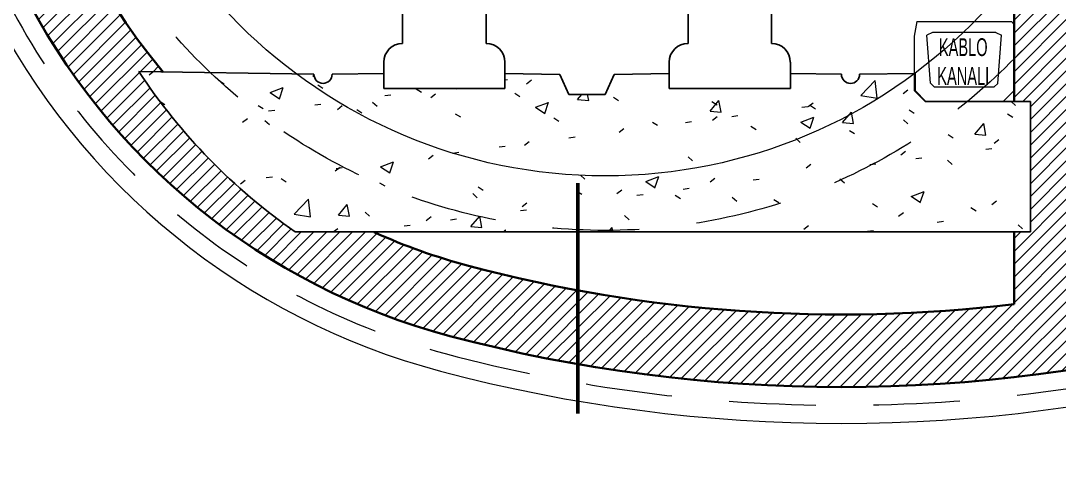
# Model space of a CAD drawing. Header units: centimetres. Extents: x 1976 to 8269, y 9888 to 14030.
# Drawn here: x 2694 to 3265, y 10597 to 10837 of the extents above; entities that cross this region are included whole.
import ezdxf

# ---------------------------------------------------------------- set-up
doc = ezdxf.new("R2010")
doc.units = ezdxf.units.CM
doc.header["$LTSCALE"] = 200
for name, pattern in [('Dash dot', [1.5875, 0.635, -0.47625, 0, -0.47625]), ('IMPORT-ACAD_ISO04W100 _3_', [3, 2.4, -0.3, 0, -0.3]), ('Overhead', [0.396875, 0.238125, -0.15875])]:
    doc.linetypes.add(name, pattern=pattern)
for name, color, linetype, lineweight in [('A-DETL', 90, 'Continuous', 9), ('A-DETL-GENF', 92, 'Continuous', 9), ('A-DETL-MEDM', 33, 'Continuous', 25), ('A-DETL-THIN', 151, 'Continuous', 9), ('A-FLOR', 192, 'Continuous', 9), ('A-FLOR-OVHD', 1, 'Overhead', 9), ('A-FLOR-PATT', 8, 'Continuous', 9), ('caf_arac_metro_on_gorunus_dwg', 8, 'Continuous', 9), ('G-ANNO-TEXT', 231, 'Continuous', 9), ('S-GRID', 1, 'Continuous', 9)]:
    doc.layers.add(name, color=color, linetype=linetype, lineweight=lineweight)
doc.styles.add('Swis721 LtCn BT_1', font='swisscl.ttf', dxfattribs={"width": 0.8, "height": 9.799692})

# ---------------------------------------------------------------- blocks, each defined once
blk = doc.blocks.new('caf_arac_metro_on_gorunus_dwg-1718695-B')
at = {"color": 18, "linetype": 'IMPORT-ACAD_ISO04W100 _3_', "lineweight": 9}
blk.add_line((3005.53, 11325.26), (3005.53, 10796.04), dxfattribs=at)
blk = doc.blocks.new('p1 tüneli2 - p1 tüneli-1427850-B')
at = {"layer": 'A-FLOR-PATT'}
h = blk.add_hatch(dxfattribs=at)
h.set_pattern_fill('FP_1', color=256, style=0, pattern_type=2)
h.set_pattern_definition([(45, (4932.762, 11977.5), (-3.535534, 3.535534), [])])
h.paths.add_polyline_path([(3145.53, 10634.8), (3176.66, 10635.38), (3207.75, 10637.11), (3238.76, 10639.99), (3269.63, 10644.02), (3300.34, 10649.19), (3330.83, 10655.5), (3361.07, 10662.93), (3381.78, 10669.08), (3402.1, 10676.43), (3421.96, 10684.95), (3441.29, 10694.62), (3460.01, 10705.41), (3478.08, 10717.26), (3496.92, 10731.41), (3511.99, 10744.03), (3527.71, 10758.86), (3542.54, 10774.57), (3556.43, 10791.13), (3569.32, 10808.47), (3581.19, 10826.53), (3591.98, 10845.25), (3601.65, 10864.57), (3610.18, 10884.43), (3617.54, 10904.75), (3623.7, 10925.46), (3628.65, 10946.5), (3632.42, 10968.36), (3634.8, 10989.25), (3636, 11010.83), (3635.94, 11032.44), (3634.61, 11054.01), (3632.03, 11075.46), (3628.2, 11096.73), (3623.13, 11117.74), (3616.85, 11138.41), (3609.37, 11158.69), (3599.57, 11181.41), (3588.65, 11203.62), (3576.64, 11225.27), (3563.58, 11246.29), (3549.49, 11266.64), (3534.42, 11286.27), (3518.39, 11305.13), (3501.45, 11323.17), (3483.63, 11340.36), (3464.99, 11356.64), (3445.56, 11371.98), (3425.4, 11386.33), (3404.56, 11399.67), (3383.08, 11411.97), (3361.01, 11423.19), (3338.42, 11433.3), (3315.36, 11442.28), (3291.88, 11450.1), (3268.04, 11456.76), (3243.9, 11462.23), (3219.52, 11466.5), (3194.96, 11469.55), (3170.27, 11471.39), (3145.53, 11472), (3120.79, 11471.39), (3096.11, 11469.55), (3071.54, 11466.5), (3047.16, 11462.23), (3023.02, 11456.76), (2999.19, 11450.1), (2975.71, 11442.28), (2952.64, 11433.3), (2930.05, 11423.19), (2907.99, 11411.97), (2886.51, 11399.67), (2865.66, 11386.33), (2845.5, 11371.98), (2826.07, 11356.64), (2807.43, 11340.36), (2789.61, 11323.17), (2772.67, 11305.13), (2756.64, 11286.27), (2741.57, 11266.64), (2727.48, 11246.29), (2714.42, 11225.27), (2702.42, 11203.62), (2691.5, 11181.41), (2681.69, 11158.69), (2674.21, 11138.41), (2667.93, 11117.74), (2662.86, 11096.73), (2659.03, 11075.46), (2656.45, 11054.01), (2655.12, 11032.44), (2655.06, 11010.83), (2656.26, 10989.25), (2658.71, 10967.78), (2662.42, 10946.5), (2667.36, 10925.46), (2673.52, 10904.75), (2680.88, 10884.43), (2689.41, 10864.57), (2699.09, 10845.25), (2709.88, 10826.53), (2721.74, 10808.47), (2734.64, 10791.13), (2748.52, 10774.57), (2763.35, 10758.86), (2779.08, 10744.03), (2795.64, 10730.15), (2812.98, 10717.26), (2831.05, 10705.41), (2849.78, 10694.62), (2869.1, 10684.95), (2888.96, 10676.43), (2909.28, 10669.08), (2929.99, 10662.93), (2960.23, 10655.5), (2990.72, 10649.19), (3021.43, 10644.02), (3052.31, 10639.99), (3083.31, 10637.11), (3114.4, 10635.38)], flags=0)
h.paths.add_polyline_path([(3149.91, 10674.81), (3119.63, 10675.22), (3089.39, 10676.77), (3059.23, 10679.47), (3029.19, 10683.31), (2999.33, 10688.28), (2969.67, 10694.37), (2940.26, 10701.59), (2921.13, 10707.29), (2902.38, 10714.14), (2888.37, 10720.24), (2844.97, 10720.24), (2830.71, 10730.78), (2816.38, 10742.68), (2804, 10754.07), (2791.62, 10766.76), (2779.4, 10780.78), (2768.99, 10794.04), (2758.81, 10808.55), (2772.28, 10808.35), (2761.39, 10821.93), (2749.87, 10838.22), (2739.35, 10855.19), (2729.87, 10872.76), (2721.48, 10890.87), (2714.19, 10909.45), (2708.04, 10928.44), (2703.06, 10947.77), (2699.24, 10967.36), (2696.63, 10987.15), (2695.21, 11007.06), (2695, 11027.02), (2695.99, 11046.96), (2698.19, 11066.8), (2701.59, 11086.47), (2706.16, 11105.9), (2711.91, 11125.02), (2718.8, 11143.75), (2728.24, 11165.56), (2738.79, 11186.85), (2750.42, 11207.56), (2763.11, 11227.65), (2776.82, 11247.05), (2791.52, 11265.73), (2807.16, 11283.61), (2823.7, 11300.67), (2841.1, 11316.85), (2859.31, 11332.11), (2878.29, 11346.41), (2897.98, 11359.71), (2918.33, 11371.97), (2939.29, 11383.17), (2960.79, 11393.27), (2982.79, 11402.25), (3005.22, 11410.08), (3028.03, 11416.74), (3051.15, 11422.21), (3074.53, 11426.49), (3098.09, 11429.55), (3121.78, 11431.39), (3145.53, 11432), (3169.28, 11431.39), (3192.97, 11429.55), (3216.54, 11426.49), (3239.91, 11422.21), (3263.03, 11416.74), (3285.84, 11410.08), (3308.27, 11402.25), (3330.27, 11393.27), (3351.78, 11383.17), (3372.73, 11371.97), (3393.08, 11359.71), (3412.77, 11346.41), (3431.75, 11332.11), (3449.96, 11316.85), (3467.36, 11300.67), (3483.9, 11283.61), (3500.9, 11264), (3514.24, 11247.05), (3527.95, 11227.65), (3540.64, 11207.56), (3552.28, 11186.85), (3562.83, 11165.56), (3572.26, 11143.75), (3578.96, 11125.6), (3584.58, 11107.09), (3589.1, 11088.29), (3592.51, 11069.25), (3594.81, 11050.04), (3595.97, 11030.74), (3596, 11011.39), (3594.9, 10992.08), (3592.67, 10972.87), (3589.31, 10953.82), (3584.85, 10935), (3166.55, 10935), (3166.55, 10915), (3240.53, 10915), (3240.53, 10792.09), (3249.53, 10792.09), (3249.53, 10720.24), (3240.53, 10720.24), (3240.53, 10680.46), (3210.4, 10677.44), (3180.18, 10675.55)], flags=0)
h.paths.add_polyline_path([(3270.53, 10684.63), (3270.53, 10915), (3556.94, 10915), (3556.94, 10864.56), (3547.32, 10847.83), (3536.75, 10831.68), (3525.24, 10816.18), (3512.85, 10801.38), (3499.61, 10787.33), (3485.58, 10774.08), (3470.8, 10761.67), (3455.31, 10750.15), (3439.18, 10739.55), (3422.45, 10729.91), (3405.19, 10721.27), (3387.46, 10713.65), (3369.31, 10707.08), (3350.81, 10701.59), (3324.25, 10695.02), (3297.48, 10689.36)], flags=0)
at = {"layer": 'A-FLOR', "lineweight": 35}
for p, q in [((3240.53, 10915), (3240.53, 10792.09)), ((3240.53, 10720.24), (3240.53, 10680.46))]:
    blk.add_line(p, q, dxfattribs=at)
for centre, radius, start, end in [((3024.93, 11020.54), 370, 158.0763, 255.132), ((3024.93, 11020.54), 330, 158.0763, 220.0254), ((3024.93, 11020.54), 330, 245.547, 255.132), ((3145.53, 11474.8), 800, 255.13201, 276.81997), ((3145.53, 11474.8), 840, 255.13201, 284.86799)]:
    blk.add_arc(centre, radius, start, end, dxfattribs=at)

msp = doc.modelspace()

# ---------------------------------------------------------------- hatches: boundary and pattern name
at = {"layer": 'A-DETL-GENF', "lineweight": 18}
h = msp.add_hatch(dxfattribs=at)
h.set_pattern_fill('FP_2', color=250, style=0, pattern_type=2)
h.set_pattern_definition([(50, (4932.76, 11977.5), (72.8738, -6.376), [7.62, -83.82]), (355, (4932.76, 11977.5), (-14.097, 76.4224), [6.096, -67.056]), (100.451, (4938.835, 11976.97), (58.777, 70.0469), [6.476, -71.236]), (46.184, (4932.76, 11997.82), (108.4314, -16.8175), [11.43, -125.73]), (96.636, (4941.8, 11996.42), (94.961, 98.971), [9.714, -106.854]), (351.184, (4932.76, 11997.82), (94.9623, 98.97), [9.144, -100.584]), (21, (4942.92, 11992.74), (60.6457, -40.9065), [7.62, -83.82]), (326, (4942.92, 11992.74), (24.7208, 73.675), [6.096, -67.056]), (71.451, (4947.976, 11989.33), (85.3669, 32.7687), [6.476, -71.236]), (37.5, (4932.762, 11977.5), (1.23552, 33.82243), [3.353, -62.89, 3.353, -64.719, -67.31]), (37.5, (4932.762, 11977.5), (1.23552, 33.82243), [-134.315, 3.353, -63.957]), (7.5, (4932.762, 11977.5), (26.72815, 40.07255), [3.353, -35.458, 3.353, -61.366, -25.654]), (7.5, (4932.762, 11977.5), (26.72815, 40.07255), [-103.53, 3.353, -22.301]), (327.5, (4910.105, 11977.5), (54.23632, -2.29212), [3.353, -22.047, 3.353, -75.895, -105.156]), (327.5, (4910.105, 11977.5), (54.23632, -2.29212), [-104.648, 3.353, -101.803]), (317.5, (4899.945, 11977.5), (59.2516, 10.1701), [3.353, -29.667, 3.353, -49.276, -74.676]), (317.5, (4899.945, 11977.5), (59.2516, 10.1701), [-85.649, 3.353, -71.323])])
h.paths.add_polyline_path([(3249.53, 10720.24), (3249.53, 10792.09), (3192.05, 10792.09), (3186.05, 10798.09), (3186.05, 10807.53), (3155.53, 10807.07), (3155.36, 10805.77), (3154.86, 10804.57), (3154.06, 10803.53), (3153.03, 10802.74), (3151.82, 10802.24), (3150.53, 10802.07), (3149.23, 10802.24), (3148.03, 10802.74), (3146.99, 10803.53), (3146.2, 10804.57), (3145.7, 10805.77), (3145.53, 10807.07), (3117.4, 10807.49), (3117.4, 10799.19), (3050.71, 10799.19), (3050.71, 10807.49), (3020.53, 10807.04), (3015.53, 10796.04), (2995.53, 10796.04), (2990.53, 10807.04), (2960.35, 10807.49), (2960.35, 10799.19), (2893.66, 10799.19), (2893.66, 10807.49), (2865.24, 10807.1), (2865.07, 10805.81), (2864.57, 10804.6), (2863.77, 10803.57), (2862.74, 10802.77), (2861.53, 10802.28), (2860.24, 10802.1), (2858.94, 10802.28), (2857.74, 10802.77), (2856.7, 10803.57), (2855.91, 10804.6), (2855.41, 10805.81), (2855.24, 10807.1), (2758.81, 10808.55), (2768.99, 10794.04), (2779.94, 10780.1), (2791.62, 10766.76), (2804, 10754.07), (2817.04, 10742.06), (2830.71, 10730.78), (2844.97, 10720.24), (3135.61, 10720.24)], flags=0)

# ---------------------------------------------------------------- linework, layer by layer
at = {"layer": 'A-DETL'}
for centre, radius, start, end in [((3024.93, 11020.54), 390, 158.0763, 255.132), ((3145.53, 11474.8), 860, 255.13201, 284.86799)]:
    msp.add_arc(centre, radius, start, end, dxfattribs=at)
at = {"layer": 'A-DETL-MEDM'}
for p, q in [((2904.05, 10841.09), (2904.05, 10824.13)), ((2949.97, 10841.09), (2949.97, 10824.13)), ((3061.09, 10841.09), (3061.09, 10824.13)), ((3107.01, 10841.09), (3107.01, 10824.13)), ((2893.66, 10813.74), (2893.66, 10799.19)), ((2960.35, 10813.74), (2960.35, 10799.19)), ((3050.71, 10813.74), (3050.71, 10799.19)), ((3117.4, 10813.74), (3117.4, 10799.19)), ((2855.24, 10807.1), (2758.81, 10808.55)), ((2893.66, 10807.49), (2865.24, 10807.1)), ((2893.66, 10799.19), (2893.66, 10807.49)), ((2990.53, 10807.04), (2960.35, 10807.49)), ((2960.35, 10807.49), (2960.35, 10799.19)), ((2995.53, 10796.04), (2990.53, 10807.04)), ((3020.53, 10807.04), (3015.53, 10796.04)), ((3050.71, 10807.49), (3020.53, 10807.04)), ((3050.71, 10799.19), (3050.71, 10807.49)), ((3145.53, 10807.07), (3117.4, 10807.49)), ((3117.4, 10807.49), (3117.4, 10799.19)), ((3186.05, 10807.53), (3155.53, 10807.07)), ((3186.05, 10798.09), (3186.05, 10807.53)), ((2960.35, 10799.19), (2893.66, 10799.19)), ((3015.53, 10796.04), (2995.53, 10796.04)), ((3117.4, 10799.19), (3050.71, 10799.19)), ((3192.05, 10792.09), (3186.05, 10798.09)), ((3249.53, 10792.09), (3192.05, 10792.09)), ((3249.53, 10720.24), (3249.53, 10792.09)), ((2844.97, 10720.24), (3249.53, 10720.24))]:
    msp.add_line(p, q, dxfattribs=at)
for centre, radius, start, end in [((2904.05, 10813.74), 10.38, 90, 180), ((2949.97, 10813.74), 10.38, 360, 90), ((3061.09, 10813.74), 10.38, 90, 180), ((3107.01, 10813.74), 10.38, 0, 90), ((3033.94, 10990.78), 330, 213.5179, 235.0661), ((2860.24, 10807.1), 5, 180, 0), ((3150.53, 10807.07), 5, 180, 0)]:
    msp.add_arc(centre, radius, start, end, dxfattribs=at)
at = {"layer": 'A-DETL-THIN'}
for p, q in [((3187.03, 10836.09), (3185.53, 10828.09)), ((3187.03, 10836.09), (3239.03, 10836.09)), ((3239.03, 10836.09), (3240.53, 10834.59)), ((3195.54, 10830.09), (3192.53, 10828.59)), ((3230.53, 10830.09), (3195.54, 10830.09)), ((3230.53, 10830.09), (3233.53, 10828.59)), ((3185.53, 10828.09), (3185.53, 10798.09)), ((3194.53, 10802.13), (3192.53, 10828.59)), ((3231.53, 10802.09), (3233.53, 10828.59)), ((3196.57, 10800.09), (3194.53, 10802.13)), ((3231.53, 10802.09), (3229.53, 10800.09)), ((3191.53, 10792.09), (3185.53, 10798.09)), ((3196.57, 10800.09), (3229.53, 10800.09)), ((3234.53, 10792.09), (3240.53, 10798.09)), ((3191.53, 10792.09), (3234.53, 10792.09))]:
    msp.add_line(p, q, dxfattribs=at)
msp.add_circle((3015.53, 11036.09), 285, dxfattribs=at)
at = {"layer": 'A-FLOR-OVHD'}
msp.add_circle((3015.53, 11036.09), 315, dxfattribs=at)
for centre, radius, start, end in [((3024.93, 11020.54), 380, 158.0763, 255.132), ((3145.53, 11474.8), 850, 255.13201, 284.86799)]:
    msp.add_arc(centre, radius, start, end, dxfattribs=at)
at = {"layer": 'S-GRID', "linetype": 'Dash dot', "lineweight": 50}
msp.add_line((3000.53, 9985), (3000.53, 11630), dxfattribs=at)

# ---------------------------------------------------------------- block references
at = {"layer": 'A-FLOR'}
msp.add_blockref('p1 tüneli2 - p1 tüneli-1427850-B', (0, 0), dxfattribs=at)
at = {"layer": 'caf_arac_metro_on_gorunus_dwg', "color": 18}
msp.add_blockref('caf_arac_metro_on_gorunus_dwg-1718695-B', (0, 0), dxfattribs=at)

# ---------------------------------------------------------------- texts
at = {"layer": 'G-ANNO-TEXT', "color": 7, "insert": (3212.54, 10826.93), "char_height": 9.8, "width": 33.84, "attachment_point": 2, "line_spacing_factor": 0.971848, "style": 'Swis721 LtCn BT_1'}
msp.add_mtext('KABLO\\PKANALI', dxfattribs=at)

doc.saveas('drawing.dxf')
